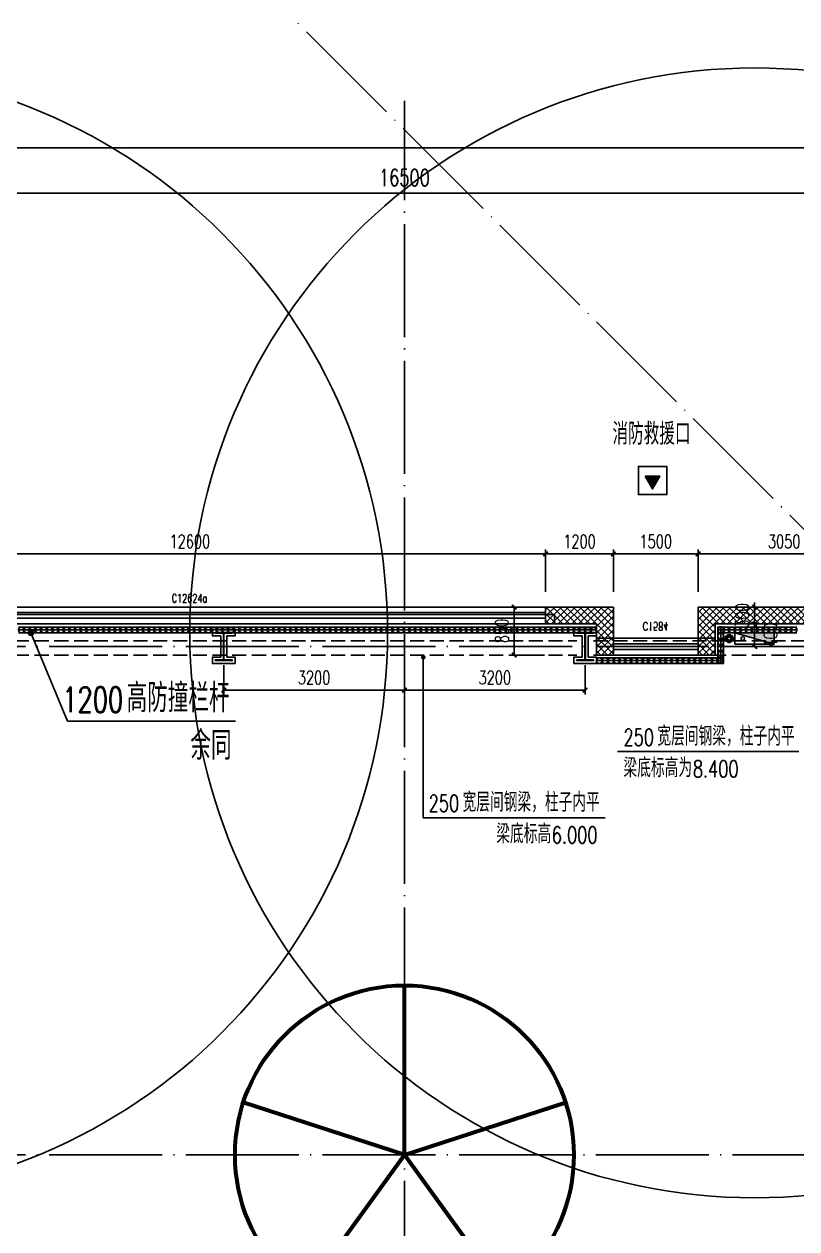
# Model space of a CAD drawing. Extents: x -1313754 to 847533, y 489853 to 941203.
# Drawn here: x -175939 to -162254, y 821510 to 842840 of the extents above; entities that cross this region are included whole.
import ezdxf

# ---------------------------------------------------------------- set-up
doc = ezdxf.new("R2010")
doc.units = 0
doc.header["$LTSCALE"] = 1000
doc.header["$MEASUREMENT"] = 0
doc.linetypes.add('DASH', pattern=[0.35, 0.25, -0.1])
doc.linetypes.add('DOTE', pattern=[2.42, 2, -0.2, 0.02, -0.2])
doc.layers.get('Defpoints').update_dxf_attribs({"color": 210})
for name, color, linetype in [('A-AXIS-D', 1, 'Continuous'), ('A-AXIS-DOTE', 14, 'DOTE'), ('A-AXIS-DP', 126, 'Continuous'), ('A-AXIS-SYMB', 3, 'Continuous'), ('A-HATCH-2', 251, 'Continuous'), ('A-HRAIL', 173, 'Continuous'), ('A-LIN-V', 9, 'Continuous'), ('A-SFCE', 30, 'Continuous'), ('A-TEXT', 61, 'Continuous'), ('A-WINDOW', 140, 'Continuous'), ('AS-WALL', 40, 'Continuous'), ('AS-结构边线层', 200, 'Continuous'), ('DIM_SYMB', 3, 'Continuous'), ('PUB_HATCH', 8, 'Continuous'), ('PUB_TEXT', 7, 'Continuous'), ('RP-N2-01$0$$0$A-WIND-J', 1, 'Continuous'), ('RP-N2-01$0$A-WIND-J', 3, 'Continuous'), ('SB_ZF消火栓', 10, 'Continuous'), ('WINDOW', 4, 'Continuous'), ('WINDOW_TEXT', 7, 'Continuous'), ('建-窗', 4, 'Continuous'), ('建-门窗编号', 7, 'Continuous')]:
    doc.layers.add(name, color=color, linetype=linetype)
doc.layers.add('LG-ZF消防', color=1, linetype='Continuous', lineweight=60)
doc.styles.add('_TCH_DIM', font='SIMPLEX', dxfattribs={"bigfont": 'GBCBIG'})
doc.styles.add('_TCH_DIM_T3', font='SIMPLEX', dxfattribs={"width": 0.705882, "bigfont": 'GBCBIG'})
doc.styles.add('_TCH_WINDOW', font='SIMPLEX', dxfattribs={"height": 3.5, "bigfont": 'GBCBIG'})
doc.styles.add('A-WIN-LABEL', font='SIMPLEX', dxfattribs={"bigfont": 'GBCBIG'})
doc.dimstyles.new('_TCH_ARCH&&100', dxfattribs={"dimtxt": 297.5, "dimasz": 100, "dimexe": 100, "dimexo": 100, "dimgap": 126.25, "dimtad": 1, "dimdec": 0, "dimzin": 0, "dimdsep": 46, "dimtxsty": '_TCH_DIM_T3', "dimblk": 'ARCHTICK', "dimcen": 0.09, "dimclrt": 7, "dimazin": 2, "dimtfac": 1, "dimtdec": 0, "dimtix": 1, "dimtmove": 2, "dimatfit": 3, "dimfxl": 0, "dimtolj": 1, "dimtzin": 0, "dimarcsym": 0})
doc.dimstyles.new('_TCH_ARCH&&80', dxfattribs={"dimtxt": 238, "dimasz": 80, "dimexe": 80, "dimexo": 80, "dimgap": 101, "dimtad": 1, "dimdec": 0, "dimzin": 0, "dimdsep": 46, "dimtxsty": '_TCH_DIM_T3', "dimblk": 'ARCHTICK', "dimcen": 0.09, "dimclrt": 7, "dimazin": 2, "dimtfac": 1, "dimtdec": 0, "dimtix": 1, "dimtmove": 2, "dimatfit": 3, "dimfxl": 0, "dimtolj": 1, "dimtzin": 0, "dimarcsym": 0})
pattern_1 = [(45, (60, 0), (-60.0001, 60.0001), []), (135, (60, 0), (-60.0001, -60.0001), [])]

# ---------------------------------------------------------------- blocks, each defined once
blk = doc.blocks.new('_ArchTick')
at = {"color": 0, "linetype": 'ByBlock', "const_width": 0.4}
blk.add_lwpolyline([(-0.5, -0.5), (0.5, 0.5)], dxfattribs=at)
blk = doc.blocks.new('*D1255')
at = {"layer": 'A-AXIS-D', "color": 0, "lineweight": -2}
for p, q in [((43282, 34220), (43282, 35127)), ((43282, 35027), (59782, 35027)), ((59782, 34220), (59782, 35127))]:
    blk.add_line(p, q, dxfattribs=at)
at = {"layer": 'Defpoints', "color": 0}
for p in [(59782, 35027), (43282, 34120), (59782, 34120)]:
    blk.add_point(p, dxfattribs=at)
at = {"layer": 'A-AXIS-D', "color": 0, "lineweight": -2, "xscale": 100, "yscale": 100, "zscale": 100, "rotation": 180}
blk.add_blockref('_ArchTick', (43282, 35027), dxfattribs=at)
at = {"layer": 'A-AXIS-D', "color": 0, "lineweight": -2, "xscale": 100, "yscale": 100, "zscale": 100}
blk.add_blockref('_ArchTick', (59782, 35027), dxfattribs=at)
at = {"layer": 'A-AXIS-D', "color": 7, "insert": (51532, 35302), "char_height": 297.5, "attachment_point": 5, "style": '_TCH_DIM_T3'}
blk.add_mtext('\\A1;16500', dxfattribs=at)
blk = doc.blocks.new('*D1363')
at = {"layer": 'A-AXIS-D', "color": 0, "lineweight": -2}
for p, q in [((-33818, 34320), (-33818, 35927)), ((92682, 34320), (92682, 35927)), ((-33818, 35827), (92682, 35827))]:
    blk.add_line(p, q, dxfattribs=at)
at = {"layer": 'Defpoints', "color": 0}
for p in [(92682, 35827), (-33818, 34220), (92682, 34220)]:
    blk.add_point(p, dxfattribs=at)
at = {"layer": 'A-AXIS-D', "color": 0, "lineweight": -2, "xscale": 100, "yscale": 100, "zscale": 100, "rotation": 180}
blk.add_blockref('_ArchTick', (-33818, 35827), dxfattribs=at)
at = {"layer": 'A-AXIS-D', "color": 0, "lineweight": -2, "xscale": 100, "yscale": 100, "zscale": 100}
blk.add_blockref('_ArchTick', (92682, 35827), dxfattribs=at)
at = {"layer": 'A-AXIS-D', "color": 7, "insert": (29432, 36102), "char_height": 297.5, "attachment_point": 5, "style": '_TCH_DIM_T3'}
blk.add_mtext('\\A1;126500', dxfattribs=at)
blk = doc.blocks.new('*D1492')
at = {"layer": 'A-AXIS-DP', "color": 0, "lineweight": -2}
for p, q in [((51532, 26670), (51532, 26150)), ((54732, 26670), (54732, 26150)), ((51532, 26230), (54732, 26230))]:
    blk.add_line(p, q, dxfattribs=at)
at = {"layer": 'Defpoints', "color": 0}
for p in [(51532, 26750), (54732, 26750), (54732, 26230)]:
    blk.add_point(p, dxfattribs=at)
at = {"layer": 'A-AXIS-DP', "color": 0, "lineweight": -2, "xscale": 80, "yscale": 80, "zscale": 80, "rotation": 180}
blk.add_blockref('_ArchTick', (51532, 26230), dxfattribs=at)
at = {"layer": 'A-AXIS-DP', "color": 0, "lineweight": -2, "xscale": 80, "yscale": 80, "zscale": 80}
blk.add_blockref('_ArchTick', (54732, 26230), dxfattribs=at)
at = {"layer": 'A-AXIS-DP', "color": 7, "insert": (53132, 26450), "char_height": 238, "attachment_point": 5, "style": '_TCH_DIM_T3'}
blk.add_mtext('\\A1;3200', dxfattribs=at)
blk = doc.blocks.new('*D1493')
at = {"layer": 'A-AXIS-DP', "color": 0, "lineweight": -2}
for p, q in [((48332, 26670), (48332, 26150)), ((51532, 26670), (51532, 26150)), ((48332, 26230), (51532, 26230))]:
    blk.add_line(p, q, dxfattribs=at)
at = {"layer": 'Defpoints', "color": 0}
for p in [(48332, 26750), (51532, 26750), (51532, 26230)]:
    blk.add_point(p, dxfattribs=at)
at = {"layer": 'A-AXIS-DP', "color": 0, "lineweight": -2, "xscale": 80, "yscale": 80, "zscale": 80, "rotation": 180}
blk.add_blockref('_ArchTick', (48332, 26230), dxfattribs=at)
at = {"layer": 'A-AXIS-DP', "color": 0, "lineweight": -2, "xscale": 80, "yscale": 80, "zscale": 80}
blk.add_blockref('_ArchTick', (51532, 26230), dxfattribs=at)
at = {"layer": 'A-AXIS-DP', "color": 7, "insert": (49932, 26450), "char_height": 238, "attachment_point": 5, "style": '_TCH_DIM_T3'}
blk.add_mtext('\\A1;3200', dxfattribs=at)
blk = doc.blocks.new('et4564')
at = {"layer": 'PUB_HATCH'}
h = blk.add_hatch(dxfattribs=at)
h.set_pattern_fill('多孔材料', color=256, scale=30, style=0)
h.set_pattern_definition(pattern_1)
h.paths.add_polyline_path([(3700, -50), (3700, 250), (3400, 250)])
h = blk.add_hatch(dxfattribs=at)
h.set_pattern_fill('多孔材料', color=256, scale=30, style=0)
h.set_pattern_definition(pattern_1)
h.paths.add_polyline_path([(3700, -50), (3400, 250), (3400, -300), (3700, -600)])
h = blk.add_hatch(dxfattribs=at)
h.set_pattern_fill('多孔材料', color=256, scale=30, style=0)
h.set_pattern_definition(pattern_1)
h.paths.add_polyline_path([(5500, 250), (5200, 250), (5200, -50)])
h = blk.add_hatch(dxfattribs=at)
h.set_pattern_fill('多孔材料', color=256, scale=30, style=0)
h.set_pattern_definition(pattern_1)
h.paths.add_polyline_path([(5500, 250), (5200, -50), (5200, -600), (5500, -300)])
h = blk.add_hatch(dxfattribs=at)
h.set_pattern_fill('多孔材料', color=256, scale=30, style=0)
h.set_pattern_definition(pattern_1)
h.paths.add_polyline_path([(3700, -600), (3400, -300), (2500, -300), (2500, -600)])
h = blk.add_hatch(dxfattribs=at)
h.set_pattern_fill('多孔材料', color=256, scale=30, style=0)
h.set_pattern_definition(pattern_1)
h.paths.add_polyline_path([(8250, -300), (5500, -300), (5200, -600), (8250, -600)])
at = {"layer": 'AS-WALL'}
for p, q in [((3700, 250), (3400, 250)), ((3400, 250), (3400, -300)), ((3700, -50), (3700, 250)), ((5500, 250), (5200, 250)), ((5200, 250), (5200, -50)), ((5500, 250), (5500, -300)), ((3700, -50), (3700, -600)), ((5200, -50), (5200, -600)), ((3400, -300), (2500, -300)), ((2500, -600), (2500, -300)), ((8250, -300), (5500, -300)), ((8250, -600), (8250, -300)), ((3700, -600), (2500, -600)), ((8250, -600), (5200, -600))]:
    blk.add_line(p, q, dxfattribs=at)
at = {"layer": 'WINDOW'}
for p, q in [((5200, 250), (3700, 250)), ((5200, 150), (3700, 150)), ((5200, 50), (3700, 50)), ((5200, -50), (3700, -50))]:
    blk.add_line(p, q, dxfattribs=at)
at = {"layer": 'WINDOW_TEXT', "style": '_TCH_WINDOW', "width": 0.705882}
blk.add_text('C1584', height=148.8, dxfattribs=at).set_placement((4220, -334))
blk = doc.blocks.new('43243')
at = {"layer": 'AS-结构边线层'}
blk.add_lwpolyline([(-144054, 741420), (-144054, 832220), (-156104, 832220), (-156104, 831970), (-158204, 831970), (-158204, 832220), (-163704, 832220), (-163704, 831970), (-165804, 831970), (-165804, 832220), (-166544, 832220), (-166544, 832390), (-179464, 832390), (-179464, 832220), (-180204, 832220), (-180204, 831970), (-182304, 831970), (-182304, 832220), (-189244, 832220), (-189244, 832390), (-195964, 832390)], dxfattribs=at)
blk = doc.blocks.new('342343243')
at = {"layer": 'A-AXIS-DP', "color": 5}
blk.add_lwpolyline([(-155704, 832070), (-155404, 832070), (-155404, 832058), (-155550, 832058), (-155550, 831582), (-155404, 831582), (-155404, 831570), (-155704, 831570), (-155704, 831582), (-155558, 831582), (-155558, 832058), (-155704, 832058), (-155704, 832070)], close=True, dxfattribs=at)
at = {"layer": 'A-HATCH-2'}
blk.add_lwpolyline([(-155754, 832120), (-155354, 832120), (-155354, 832008), (-155500, 832008), (-155500, 831632), (-155354, 831632), (-155354, 831520), (-155754, 831520), (-155754, 831632), (-155608, 831632), (-155608, 832008), (-155754, 832008)], close=True, dxfattribs=at)
blk = doc.blocks.new('w4234324')
at = {"layer": 'A-AXIS-DP', "xscale": -1}
blk.add_blockref('342343243', (-327958, 0), dxfattribs=at)
at = {"layer": 'A-AXIS-DP'}
blk.add_blockref('342343243', (-10450, 0), dxfattribs=at)
blk = doc.blocks.new('3243243')
at = {"layer": 'A-AXIS-SYMB'}
for p, q in [((-168870, 831630), (-168870, 828790)), ((-162220, 829960), (-165430, 829960)), ((-168870, 828790), (-165650, 828790))]:
    blk.add_line(p, q, dxfattribs=at)
at = {"layer": 'A-AXIS-SYMB', "const_width": 40}
blk.add_lwpolyline([(-168870, 831650, 1), (-168870, 831610, 1)], format="xyb", close=True, dxfattribs=at)
at = {"layer": 'A-SFCE', "linetype": 'DASH'}
for p, q in [((-177154.2, 831920), (-166154.2, 831920)), ((-177154.2, 831670), (-166154.2, 831670))]:
    blk.add_line(p, q, dxfattribs=at)
at = {"layer": 'A-SFCE', "color": 2, "linetype": 'DASH'}
for p, q in [((-165854.2, 831920), (-161254.2, 831920)), ((-165854.2, 831670), (-161254.2, 831670))]:
    blk.add_line(p, q, dxfattribs=at)
at = {"layer": 'PUB_TEXT', "style": '_TCH_DIM'}
for s, p in [('宽层间钢梁，柱子内平', (-164725, 830065)), ('梁底标高为', (-165325, 829505)), ('宽层间钢梁，柱子内平', (-168175.2, 828895)), ('梁底标高', (-167578, 828335))]:
    blk.add_text(s, height=337.59, dxfattribs=at).set_placement(p)
at = {"layer": 'PUB_TEXT', "style": '_TCH_DIM', "width": 0.705882}
for s, p in [('250', (-165325, 830065)), ('8.400', (-164096.3, 829505)), ('250', (-168775.2, 828895)), ('6.000', (-166595, 828335))]:
    blk.add_text(s, height=297.5, dxfattribs=at).set_placement(p)
blk = doc.blocks.new('w4324324')
at = {"layer": 'A-HATCH-2', "lineweight": 60}
for q in [(-1694760, 686605), (-1697614, 684532), (-1691907, 684532), (-1696524, 681178), (-1692997, 681178)]:
    blk.add_line((-1694760, 683605), q, dxfattribs=at)
blk.add_circle((-1694760, 683605), 3000, dxfattribs=at)
blk = doc.blocks.new('w423432')
at = {"layer": 'A-LIN-V'}
blk.add_blockref('w4324324', (0, 0), dxfattribs=at)
blk = doc.blocks.new('RP-N2-01$0$$0$xfjy')
at = {"layer": 'RP-N2-01$0$$0$A-WIND-J'}
h = blk.add_hatch(color=256, dxfattribs=at)
h.dxf.hatch_style = 1
h.paths.add_polyline_path([(1141876, -26214), (1142135, -26214), (1142005, -25989)])
at = {"layer": 'RP-N2-01$0$$0$A-WIND-J', "const_width": 25}
blk.add_lwpolyline([(1141755, -25889), (1141755, -26389), (1142255, -26389), (1142255, -25889)], close=True, dxfattribs=at)
at = {"layer": 'RP-N2-01$0$$0$A-WIND-J'}
for points in [[(1141755, -26389), (1142255, -26389), (1142255, -25889), (1141755, -25889)], [(1141876, -26214), (1142135, -26214), (1142005, -25989)]]:
    blk.add_lwpolyline(points, close=True, dxfattribs=at)
blk = doc.blocks.new('RP-N2-01$0$xfjy')
at = {"layer": 'RP-N2-01$0$$0$A-WIND-J'}
blk.add_blockref('RP-N2-01$0$$0$xfjy', (0, 0), dxfattribs=at)
blk = doc.blocks.new('1232')
at = {"layer": 'RP-N2-01$0$A-WIND-J', "xscale": -1, "rotation": 180}
blk.add_blockref('RP-N2-01$0$xfjy', (-1306815, 808621, 0), dxfattribs=at)
at = {"layer": 'A-TEXT', "style": '_TCH_DIM'}
blk.add_text('消防救援口', height=384.1, dxfattribs=at).set_placement((-165521, 835395, 0))
blk = doc.blocks.new('99平面图例外参$0$$LinePat$圆环')
for points in [[(0, 150), (300, 150)], [(0, 0), (300, 0)], [(0, -150), (300, -150)]]:
    blk.add_lwpolyline(points)
at = {"color": 0}
blk.add_circle((150, 0), 150, dxfattribs=at)
blk = doc.blocks.new('34242343243')
at = {"layer": 'A-HRAIL', "yscale": 0.3333333333333333, "zscale": 0.3333333333333333}
for p, xscale in [((-175939, 832114), -0.3344988349732452), ((-175839, 832114), -0.3344988349732452), ((-175739, 832114), -0.3344988349732452), ((-175638, 832114), -0.3344988349732452), ((-175538, 832114), -0.3344988349732452), ((-175438, 832114), -0.3344988349732452), ((-175337, 832114), -0.3344988349732452), ((-175237, 832114), -0.3344988349732452), ((-175137, 832114), -0.3344988349732452), ((-175036, 832114), -0.3344988349732452), ((-174936, 832114), -0.3344988349732452), ((-174836, 832114), -0.3344988349732452), ((-174735, 832114), -0.3344988349732452), ((-174635, 832114), -0.3344988349732452), ((-174535, 832114), -0.3344988349732452), ((-174434, 832114), -0.3344988349732452), ((-174334, 832114), -0.3344988349732452), ((-174234, 832114), -0.3344988349732452), ((-174133, 832114), -0.3344988349732452), ((-174033, 832114), -0.3344988349732452), ((-173933, 832114), -0.3344988349732452), ((-173832, 832114), -0.3344988349732452), ((-173732, 832114), -0.3344988349732452), ((-173631, 832114), -0.3344988349732452), ((-173531, 832114), -0.3344988349732452), ((-173431, 832114), -0.3344988349732452), ((-173330, 832114), -0.3344988349732452), ((-173230, 832114), -0.3344988349732452), ((-173130, 832114), -0.3344988349732452), ((-173029, 832114), -0.3344988349732452), ((-172929, 832114), -0.3344988349732452), ((-172829, 832114), -0.3344988349732452), ((-172728, 832114), -0.3344988349732452), ((-172628, 832114), -0.3344988349732452), ((-172528, 832114), -0.3344988349732452), ((-172427, 832114), -0.3344988349732452), ((-172327, 832114), -0.3344988349732452), ((-172227, 832114), -0.3344988349732452), ((-172126, 832114), -0.3344988349732452), ((-172026, 832114), -0.3344988349732452), ((-171926, 832114), -0.3344988349732452), ((-171825, 832114), -0.3344988349732452), ((-171725, 832114), -0.3344988349732452), ((-171624, 832114), -0.3344988349732452), ((-171524, 832114), -0.3344988349732452), ((-171424, 832114), -0.3344988349732452), ((-171323, 832114), -0.3344988349732452), ((-171223, 832114), -0.3344988349732452), ((-171123, 832114), -0.3344988349732452), ((-171022, 832114), -0.3344988349732452), ((-170922, 832114), -0.3344988349732452), ((-170822, 832114), -0.3344988349732452), ((-170721, 832114), -0.3344988349732452), ((-170621, 832114), -0.3344988349732452), ((-170521, 832114), -0.3344988349732452), ((-170420, 832114), -0.3344988349732452), ((-170320, 832114), -0.3344988349732452), ((-170220, 832114), -0.3344988349732452), ((-170119, 832114), -0.3344988349732452), ((-170019, 832114), -0.3344988349732452), ((-169919, 832114), -0.3344988349732452), ((-169818, 832114), -0.3344988349732452), ((-169718, 832114), -0.3344988349732452), ((-169617, 832114), -0.3344988349732452), ((-169517, 832114), -0.3344988349732452), ((-169417, 832114), -0.3344988349732452), ((-169316, 832114), -0.3344988349732452), ((-169216, 832114), -0.3344988349732452), ((-169116, 832114), -0.3344988349732452), ((-169015, 832114), -0.3344988349732452), ((-168915, 832114), -0.3344988349732452), ((-168815, 832114), -0.3344988349732452), ((-168714, 832114), -0.3344988349732452), ((-168614, 832114), -0.3344988349732452), ((-168514, 832114), -0.3344988349732452), ((-168413, 832114), -0.3344988349732452), ((-168313, 832114), -0.3344988349732452), ((-168213, 832114), -0.3344988349732452), ((-168112, 832114), -0.3344988349732452), ((-168012, 832114), -0.3344988349732452), ((-167912, 832114), -0.3344988349732452), ((-167811, 832114), -0.3344988349732452), ((-167711, 832114), -0.3344988349732452), ((-167610, 832114), -0.3344988349732452), ((-167510, 832114), -0.3344988349732452), ((-167410, 832114), -0.3344988349732452), ((-167309, 832114), -0.3344988349732452), ((-167209, 832114), -0.3344988349732452), ((-167109, 832114), -0.3344988349732452), ((-167008, 832114), -0.3344988349732452), ((-166908, 832114), -0.3344988349732452), ((-166808, 832114), -0.3344988349732452), ((-166707, 832114), -0.3344988349732452), ((-166607, 832114), -0.3344988349732452), ((-166507, 832114), -0.3344988349732452), ((-166406, 832114), -0.3344988349732452), ((-166306, 832114), -0.3344988349732452), ((-166206, 832114), -0.3344988349732452), ((-166105, 832114), -0.3344988349732452), ((-166005, 832114), -0.3344988349732452), ((-165905, 832114), -0.3344988349732452), ((-165804, 832114), -0.3344988349732452), ((-163554, 832114), -0.3333333333708737), ((-163454, 832114), -0.3333333333708737), ((-163354, 832114), -0.3333333333708737), ((-163254, 832114), -0.3333333333708737), ((-163154, 832114), -0.3333333333708737), ((-163054, 832114), -0.3333333333708737), ((-162954, 832114), -0.3333333333708737), ((-162854, 832114), -0.3333333333708737), ((-162754, 832114), -0.3333333333708737), ((-162654, 832114), -0.3333333333708737), ((-162554, 832114), -0.3333333333708737), ((-162454, 832114), -0.3333333333708737), ((-162354, 832114), -0.3333333333708737), ((-162254, 832114), -0.3333333333708737), ((-165702, 831570), -0.3409090911439808), ((-165600, 831570), -0.3409090911439808), ((-165497, 831570), -0.3409090911439808), ((-165395, 831570), -0.3409090911439808), ((-165293, 831570), -0.3409090911439808), ((-165191, 831570), -0.3409090911439808), ((-165088, 831570), -0.3409090911439808), ((-164986, 831570), -0.3409090911439808), ((-164884, 831570), -0.3409090911439808), ((-164781, 831570), -0.3409090911439808), ((-164679, 831570), -0.3409090911439808), ((-164577, 831570), -0.3409090911439808), ((-164475, 831570), -0.3409090911439808), ((-164372, 831570), -0.3409090911439808), ((-164270, 831570), -0.3409090911439808), ((-164168, 831570), -0.3409090911439808), ((-164066, 831570), -0.3409090911439808), ((-163963, 831570), -0.3409090911439808), ((-163861, 831570), -0.3409090911439808), ((-163759, 831570), -0.3409090911439808), ((-163656, 831570), -0.3409090911439808), ((-163554, 831570), -0.3409090911439808)]:
    blk.add_blockref('99平面图例外参$0$$LinePat$圆环', p, dxfattribs=dict(at, xscale=xscale))
at = {"layer": 'A-HRAIL', "xscale": -0.3611111227129974, "yscale": 0.3333333333333333, "zscale": 0.3333333333333333, "rotation": 270}
for p in [(-163604, 832062), (-163604, 831953), (-163604, 831845), (-163604, 831737), (-163604, 831628), (-163604, 831520)]:
    blk.add_blockref('99平面图例外参$0$$LinePat$圆环', p, dxfattribs=at)
blk = doc.blocks.new('A$C5D961328')
at = {"layer": 'SB_ZF消火栓'}
blk.add_hatch(color=256, dxfattribs=at).paths.add_polyline_path([(0, 40), (700, 40), (700, 240)])
at = {"layer": 'A-LIN-V', "ltscale": 500}
blk.add_circle((350, 40), 10001, dxfattribs=at)
at = {"layer": 'SB_ZF消火栓'}
for p, q in [((700, 240), (0, 240)), ((0, 240), (0, 40)), ((700, 240), (0, 40)), ((700, 240), (700, 40)), ((0, 40), (700, 40))]:
    blk.add_line(p, q, dxfattribs=at)
at = {"layer": 'SB_ZF消火栓', "color": 1}
blk.add_circle((140, 140), 32.5, dxfattribs=at)
blk = doc.blocks.new('43242343')
at = {"layer": 'LG-ZF消防', "linetype": 'Continuous'}
blk.add_circle((-163454, 831962), 50, dxfattribs=at)
blk = doc.blocks.new('234243242332')
at = {"layer": 'LG-ZF消防', "linetype": 'Continuous'}
blk.add_blockref('43242343', (0, 0), dxfattribs=at)
at = {"layer": 'SB_ZF消火栓', "xscale": -1, "rotation": 180}
for p in [(-179854, 832102), (-163354, 832102)]:
    blk.add_blockref('A$C5D961328', p, dxfattribs=at)
blk = doc.blocks.new('*D726')
at = {"layer": 'A-AXIS-DP', "color": 0, "lineweight": -2}
for p, q in [((-166724, 832520), (-167340, 832520)), ((-167260, 831670), (-167260, 832520)), ((-166724, 831670), (-167340, 831670))]:
    blk.add_line(p, q, dxfattribs=at)
at = {"layer": 'Defpoints', "color": 0}
for p in [(-167260, 832520), (-166644, 832520), (-166644, 831670)]:
    blk.add_point(p, dxfattribs=at)
at = {"layer": 'A-AXIS-DP', "color": 0, "lineweight": -2, "xscale": 80, "yscale": 80, "zscale": 80}
for p, rotation in [((-167260, 832520), 90), ((-167260, 831670), 270)]:
    blk.add_blockref('_ArchTick', p, dxfattribs=dict(at, rotation=rotation))
at = {"layer": 'A-AXIS-DP', "color": 7, "insert": (-167480, 832095), "char_height": 238, "attachment_point": 5, "rotation": 90, "style": '_TCH_DIM_T3'}
blk.add_mtext('\\A1;850', dxfattribs=at)
blk = doc.blocks.new('*D896')
at = {"layer": 'A-AXIS-DP', "color": 0, "lineweight": -2}
for p, q in [((-163670, 832220), (-162923, 832220)), ((-163003, 831820), (-163003, 832220)), ((-163670, 831820), (-162923, 831820))]:
    blk.add_line(p, q, dxfattribs=at)
at = {"layer": 'Defpoints', "color": 0}
for p in [(-163750, 832220), (-163003, 832220), (-163750, 831820)]:
    blk.add_point(p, dxfattribs=at)
at = {"layer": 'A-AXIS-DP', "color": 0, "lineweight": -2, "xscale": 80, "yscale": 80, "zscale": 80}
for p, rotation in [((-163003, 832220), 90), ((-163003, 831820), 270)]:
    blk.add_blockref('_ArchTick', p, dxfattribs=dict(at, rotation=rotation))
at = {"layer": 'A-AXIS-DP', "color": 7, "insert": (-162720, 832020), "char_height": 238, "attachment_point": 5, "rotation": 90, "style": '_TCH_DIM_T3'}
blk.add_mtext('\\A1;400', dxfattribs=at)
blk = doc.blocks.new('*D897')
at = {"layer": 'A-AXIS-DP', "color": 0, "lineweight": -2}
for p, q in [((-163003, 832520), (-163003, 832600)), ((-163670, 832520), (-162923, 832520)), ((-163003, 832220), (-163003, 832520)), ((-163670, 832220), (-162923, 832220)), ((-163003, 832220), (-163003, 832140))]:
    blk.add_line(p, q, dxfattribs=at)
at = {"layer": 'Defpoints', "color": 0}
for p in [(-163750, 832520), (-163003, 832520), (-163750, 832220)]:
    blk.add_point(p, dxfattribs=at)
at = {"layer": 'A-AXIS-DP', "color": 0, "lineweight": -2, "xscale": 80, "yscale": 80, "zscale": 80}
for p, rotation in [((-163003, 832520), 270), ((-163003, 832220), 90)]:
    blk.add_blockref('_ArchTick', p, dxfattribs=dict(at, rotation=rotation))
at = {"layer": 'A-AXIS-DP', "color": 7, "insert": (-163223, 832370), "char_height": 238, "attachment_point": 5, "rotation": 90, "style": '_TCH_DIM_T3'}
blk.add_mtext('\\A1;300', dxfattribs=at)
blk = doc.blocks.new('*D1162')
at = {"layer": 'A-AXIS-DP', "color": 0, "lineweight": -2}
for p, q in [((-179304, 832790), (-179304, 833540)), ((-179304, 833460), (-166704, 833460)), ((-166704, 832790), (-166704, 833540))]:
    blk.add_line(p, q, dxfattribs=at)
at = {"layer": 'Defpoints', "color": 0}
for p in [(-166704, 833460), (-179304, 832710), (-166704, 832710)]:
    blk.add_point(p, dxfattribs=at)
at = {"layer": 'A-AXIS-DP', "color": 0, "lineweight": -2, "xscale": 80, "yscale": 80, "zscale": 80, "rotation": 180}
blk.add_blockref('_ArchTick', (-179304, 833460), dxfattribs=at)
at = {"layer": 'A-AXIS-DP', "color": 0, "lineweight": -2, "xscale": 80, "yscale": 80, "zscale": 80}
blk.add_blockref('_ArchTick', (-166704, 833460), dxfattribs=at)
at = {"layer": 'A-AXIS-DP', "color": 7, "insert": (-173004, 833680), "char_height": 238, "attachment_point": 5, "style": '_TCH_DIM_T3'}
blk.add_mtext('\\A1;12600', dxfattribs=at)
blk = doc.blocks.new('*D1163')
at = {"layer": 'A-AXIS-DP', "color": 0, "lineweight": -2}
for p, q in [((-166704, 832790), (-166704, 833540)), ((-166704, 833460), (-165504, 833460)), ((-165504, 832790), (-165504, 833540))]:
    blk.add_line(p, q, dxfattribs=at)
at = {"layer": 'Defpoints', "color": 0}
for p in [(-165504, 833460), (-166704, 832710), (-165504, 832710)]:
    blk.add_point(p, dxfattribs=at)
at = {"layer": 'A-AXIS-DP', "color": 0, "lineweight": -2, "xscale": 80, "yscale": 80, "zscale": 80, "rotation": 180}
blk.add_blockref('_ArchTick', (-166704, 833460), dxfattribs=at)
at = {"layer": 'A-AXIS-DP', "color": 0, "lineweight": -2, "xscale": 80, "yscale": 80, "zscale": 80}
blk.add_blockref('_ArchTick', (-165504, 833460), dxfattribs=at)
at = {"layer": 'A-AXIS-DP', "color": 7, "insert": (-166104, 833680), "char_height": 238, "attachment_point": 5, "style": '_TCH_DIM_T3'}
blk.add_mtext('\\A1;1200', dxfattribs=at)
blk = doc.blocks.new('*D1164')
at = {"layer": 'A-AXIS-DP', "color": 0, "lineweight": -2}
for p, q in [((-165504, 832790), (-165504, 833540)), ((-165504, 833460), (-164004, 833460)), ((-164004, 832790), (-164004, 833540))]:
    blk.add_line(p, q, dxfattribs=at)
at = {"layer": 'Defpoints', "color": 0}
for p in [(-164004, 833460), (-165504, 832710), (-164004, 832710)]:
    blk.add_point(p, dxfattribs=at)
at = {"layer": 'A-AXIS-DP', "color": 0, "lineweight": -2, "xscale": 80, "yscale": 80, "zscale": 80, "rotation": 180}
blk.add_blockref('_ArchTick', (-165504, 833460), dxfattribs=at)
at = {"layer": 'A-AXIS-DP', "color": 0, "lineweight": -2, "xscale": 80, "yscale": 80, "zscale": 80}
blk.add_blockref('_ArchTick', (-164004, 833460), dxfattribs=at)
at = {"layer": 'A-AXIS-DP', "color": 7, "insert": (-164754, 833680), "char_height": 238, "attachment_point": 5, "style": '_TCH_DIM_T3'}
blk.add_mtext('\\A1;1500', dxfattribs=at)
blk = doc.blocks.new('*D1165')
at = {"layer": 'A-AXIS-DP', "color": 0, "lineweight": -2}
for p, q in [((-164004, 832790), (-164004, 833540)), ((-164004, 833460), (-160954, 833460)), ((-160954, 832790), (-160954, 833540))]:
    blk.add_line(p, q, dxfattribs=at)
at = {"layer": 'Defpoints', "color": 0}
for p in [(-160954, 833460), (-164004, 832710), (-160954, 832710)]:
    blk.add_point(p, dxfattribs=at)
at = {"layer": 'A-AXIS-DP', "color": 0, "lineweight": -2, "xscale": 80, "yscale": 80, "zscale": 80, "rotation": 180}
blk.add_blockref('_ArchTick', (-164004, 833460), dxfattribs=at)
at = {"layer": 'A-AXIS-DP', "color": 0, "lineweight": -2, "xscale": 80, "yscale": 80, "zscale": 80}
blk.add_blockref('_ArchTick', (-160954, 833460), dxfattribs=at)
at = {"layer": 'A-AXIS-DP', "color": 7, "insert": (-162479, 833680), "char_height": 238, "attachment_point": 5, "style": '_TCH_DIM_T3'}
blk.add_mtext('\\A1;3050', dxfattribs=at)
blk = doc.blocks.new('WINDOW2DLIB$DYNSTYLE$00000005')
at = {"color": 0}
for points in [[(-0.5, 0.5), (-0.5, -0.5)], [(-0.5, 0.5), (0.5, 0.5)], [(0.5, -0.5), (0.5, 0.5)], [(0.5, 0.1667), (-0.5, 0.1667)], [(0.5, -0.1667), (-0.5, -0.1667)], [(-0.5, -0.5), (0.5, -0.5)]]:
    blk.add_lwpolyline(points, dxfattribs=at)
blk = doc.blocks.new('dote')
at = {"layer": 'A-AXIS-DOTE'}
for p, q in [((76882.2, 10800), (46882.2, 40800)), ((51532.2, -69160), (51532.2, 36662.3)), ((76282.2, 27000), (-41310, 27000)), ((76282.2, 18000), (-41310, 18000))]:
    blk.add_line(p, q, dxfattribs=at)
at = {"layer": 'A-AXIS-D'}
for base, p1, p2, picture, middle in [((92682.2, 35826.7), (-33817.8, 34220), (92682.2, 34220), '*D1363', (29432.2, 36101.7)), ((59782.2, 35026.7), (43282.2, 34120), (59782.2, 34120), '*D1255', (51532.2, 35301.7))]:
    dim = blk.add_linear_dim(base=base, p1=p1, p2=p2, angle=0, dimstyle='_TCH_ARCH&&100', override={"dimgap": 0}, dxfattribs=at)
    dim.commit()
    dim.dimension.update_dxf_attribs({"geometry": picture, "text_midpoint": middle, "dimtype": 161})
at = {"layer": 'A-AXIS-DP'}
for p1, p2, picture, middle in [((48332.2, 26750), (51532.2, 26750), '*D1493', (49932.2, 26450)), ((51532.2, 26750), (54732.2, 26750), '*D1492', (53132.2, 26450))]:
    dim = blk.add_aligned_dim(p1=p1, p2=p2, distance=-520, dimstyle='_TCH_ARCH&&80', dxfattribs=at)
    dim.commit()
    dim.dimension.update_dxf_attribs({"geometry": picture, "text_midpoint": middle})

msp = doc.modelspace()

# ---------------------------------------------------------------- linework, layer by layer
at = {"layer": 'AS-WALL'}
msp.add_line((-166704.2, 832220), (-166704.2, 832520), dxfattribs=at)
at = {"layer": 'DIM_SYMB'}
for p, q in [((-175820, 832064), (-175170, 830500)), ((-175820, 832064), (-175170, 830500)), ((-175170, 830500), (-172195.8, 830500))]:
    msp.add_line(p, q, dxfattribs=at)
at = {"layer": 'DIM_SYMB', "const_width": 60}
msp.add_lwpolyline([(-175831.5, 832091.7, 1), (-175808.5, 832036.3, 1)], format="xyb", close=True, dxfattribs=at)
msp.add_lwpolyline([(-175831.5, 832091.7, 1), (-175808.5, 832036.3, 1)], format="xyb", close=True, dxfattribs=at)

# ---------------------------------------------------------------- block references
msp.add_blockref('1232', (0, 0))
at = {"xscale": -1, "rotation": 180}
msp.add_blockref('et4564', (-169204.2, 831920), dxfattribs=at)
at = {"layer": 'A-AXIS-DP'}
msp.add_blockref('3243243', (0, 0), dxfattribs=at)
at = {"layer": 'A-LIN-V'}
msp.add_blockref('w423432', (1525556.2, 139215), dxfattribs=at)
at = {"layer": 'A-WINDOW'}
for name in ['43243', 'w4234324']:
    msp.add_blockref(name, (0, 0), dxfattribs=at)
at = {"layer": 'AS-WALL'}
msp.add_blockref('dote', (-220736.4, 804820), dxfattribs=at)
at = {"layer": 'DIM_SYMB'}
msp.add_blockref('34242343243', (0, 0), dxfattribs=at)
at = {"layer": 'SB_ZF消火栓', "linetype": 'Continuous'}
msp.add_blockref('234243242332', (0, 0), dxfattribs=at)
at = {"layer": '建-窗'}
ref = msp.add_blockref('WINDOW2DLIB$DYNSTYLE$00000005', (-173004.2, 832370), dxfattribs=dict(at, xscale=-12600, yscale=300, zscale=300, rotation=359.9999999999947))
ref.add_attrib('A', 'C12624a', (-173325.5, 832600), dxfattribs={"layer": '建-门窗编号', "ltscale": 500, "height": 148.75, "style": 'A-WIN-LABEL', "width": 0.705882})

# ---------------------------------------------------------------- texts
at = {"layer": 'PUB_TEXT', "style": '_TCH_DIM', "width": 0.705882}
msp.add_text('1200', height=446.25, dxfattribs=at).set_placement((-175263.8, 830657.5))
at = {"layer": 'PUB_TEXT', "style": '_TCH_DIM'}
for s, p in [('高防撞栏杆', (-174123.8, 830657.5)), ('余同', (-172995.6, 829817.5))]:
    msp.add_text(s, height=506.38, dxfattribs=at).set_placement(p)

# ---------------------------------------------------------------- dimensions: what is measured, and where the dimension line sits
at = {"layer": 'A-AXIS-DP'}
for p1, p2, distance, picture, middle in [((-179304.2, 832710), (-166704.2, 832710), 750, '*D1162', (-173004.2, 833680)), ((-166704.2, 832710), (-165504.2, 832710), 750, '*D1163', (-166104.2, 833680)), ((-165504.2, 832710), (-164004.2, 832710), 750, '*D1164', (-164754.2, 833680)), ((-164004.2, 832710), (-160954.2, 832710), 750, '*D1165', (-162479.2, 833680)), ((-166644.2, 831670), (-166644.2, 832520), 615.8, '*D726', (-167480, 832095)), ((-163750, 832220), (-163750, 832520), -746.7, '*D897', (-163223.3, 832370))]:
    dim = msp.add_aligned_dim(p1=p1, p2=p2, distance=distance, dimstyle='_TCH_ARCH&&80', dxfattribs=at)
    dim.commit()
    dim.dimension.update_dxf_attribs({"geometry": picture, "text_midpoint": middle})
dim = msp.add_linear_dim(base=(-163003.3, 832220), p1=(-163750, 831820), p2=(-163750, 832220), angle=90, dimstyle='_TCH_ARCH&&80', dxfattribs=at)
dim.commit()
dim.dimension.update_dxf_attribs({"geometry": '*D896', "text_midpoint": (-162720, 832020), "dimtype": 129})

doc.saveas('drawing.dxf')
